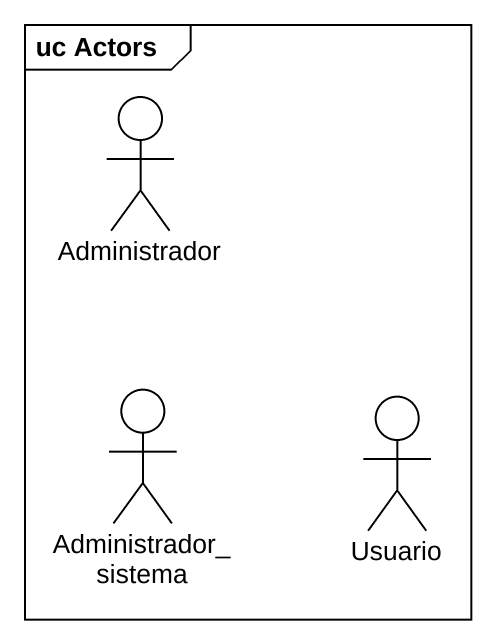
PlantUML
@startuml
mainframe uc Actors
actor Administrador
actor Administrador_sistema
actor Usuario
@enduml
